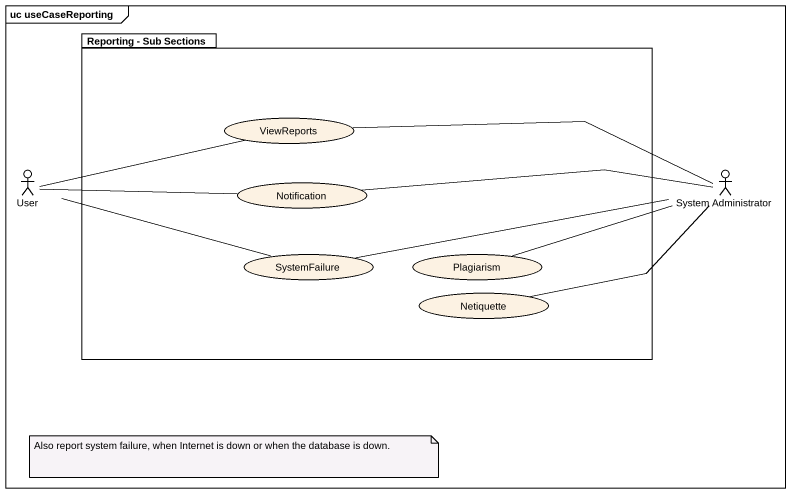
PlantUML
@startuml
mainframe uc useCaseReporting
package "Reporting - Sub Sections" as Reporting_Sub_Sections {
  usecase ViewReports
  usecase Notification
  usecase SystemFailure
  usecase Plagiarism
  usecase Netiquette
}
actor User
actor "System Administrator" as System_Administrator
ViewReports -right- System_Administrator
User -right- ViewReports
User -right- Notification
Notification -right- System_Administrator
SystemFailure -left- User
SystemFailure -right- System_Administrator
Plagiarism -right- System_Administrator
Netiquette -right- System_Administrator
note as N1
  Also report system failure, when Internet is down or when the database is down.
end note
@enduml
